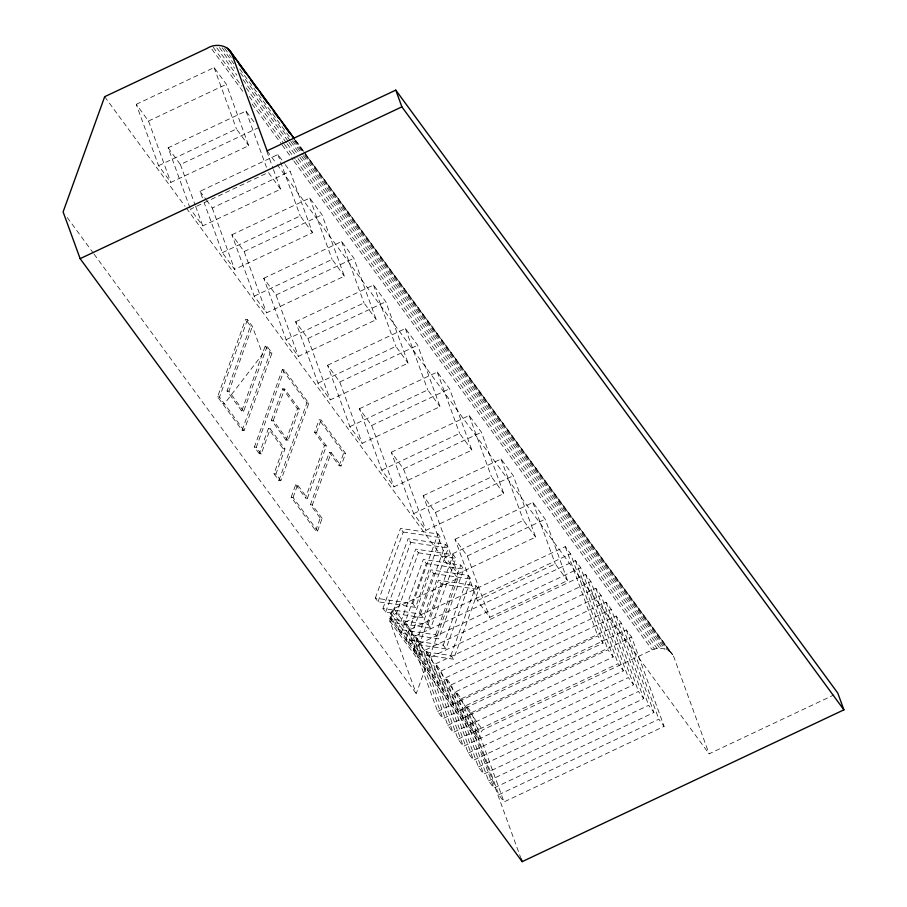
<?xml version="1.0" encoding="UTF-8"?>
<svg xmlns="http://www.w3.org/2000/svg" width="907" height="907" viewBox="0 0 907 907"><rect width="100%" height="100%" fill="white"/><g stroke="black" fill="none" stroke-linecap="round" stroke-linejoin="round"><path stroke-width="0.68" stroke-dasharray="4.54 3.4" d="M457.831 578.439L416.245 693.628L389.851 621.091L390.792 613.336L393.797 608.654L457.831 578.439L185.856 207.431M521.185 858.997L478.726 742.334L478.896 737.64L480.767 732.425L482.671 729.897L652.235 649.888C659.616 646.646 670.001 648.448 673.606 656.317L709.104 753.83L833.975 694.909M267.1 346.372L243.654 411.313L241.75 411.03L265.195 346.089L267.1 346.372L271.998 353.061L244.028 430.576L242.124 430.281L217.601 396.835L245.57 319.321L247.475 319.615L252.384 326.305L262.542 354.206L224.403 403.808L222.498 403.524M244.028 430.576L219.505 397.119L247.475 319.615M241.75 411.03L227.033 390.962L250.479 326.021L245.57 319.321M243.654 411.313L228.938 391.246L252.384 326.305L250.479 326.021M242.124 430.281L270.093 352.778L265.195 346.089M259.289 453.704L254.379 447.015L282.36 369.512L284.265 369.795L308.788 403.252L280.807 480.755L278.903 480.472L274.005 473.771L283.075 448.648L268.359 428.58L259.289 453.704L261.193 453.988L270.263 428.864L268.359 428.58M261.193 453.988L256.284 447.298L284.265 369.795M271.397 420.168L282.723 388.763L284.639 389.046L299.344 409.114L288.018 440.519L286.102 440.235L271.397 420.168L273.302 420.451L288.018 440.519M273.302 420.451L284.639 389.046M286.102 440.235L297.439 408.83L282.723 388.763M280.807 480.755L275.909 474.066L284.979 448.942L270.263 428.864M278.903 480.472L306.883 402.957L282.36 369.512M291.17 497.195L295.705 484.633L297.609 484.916L307.416 498.294L326.327 445.915L316.509 432.537L314.604 432.254L319.139 419.692L321.044 419.975L345.567 453.432L341.043 465.994L339.127 465.71L329.32 452.321L310.421 504.7L320.228 518.09L322.132 518.373L317.597 530.935L315.693 530.652L291.17 497.195L293.074 497.478L317.597 530.935M293.074 497.478L297.609 484.916M316.509 432.537L321.044 419.975M307.416 498.294L305.512 498.011L324.423 445.632L314.604 432.254M322.132 518.373L312.325 504.995L331.225 452.604L329.32 452.321M315.693 530.652L320.228 518.09M339.127 465.71L343.662 453.149L319.139 419.692M375.339 598.087L400.509 528.373L438.002 533.974L440.7 537.647L415.531 607.373L378.038 601.772L375.339 598.087L412.844 603.688L415.531 607.373M378.038 601.772L403.207 532.046L400.509 528.373M382.947 608.461L408.105 538.735L445.609 544.347L448.307 548.021L423.138 617.746L385.645 612.134L382.947 608.461L420.44 614.062L423.138 617.746M385.645 612.134L410.803 542.42L408.105 538.735M390.543 618.835L415.712 549.109L453.205 554.71L455.904 558.395L430.746 628.109L393.241 622.508L390.543 618.835L428.047 624.435L430.746 628.109M393.241 622.508L418.41 552.794L415.712 549.109M398.15 629.197L423.308 559.483L460.813 565.084L463.783 569.143L438.625 638.868L401.121 633.256L398.15 629.197L435.643 634.809L438.625 638.868M401.121 633.256L426.29 563.542L423.308 559.483M412.844 603.688L438.002 533.974M405.746 639.571L430.916 569.857L468.409 575.457L471.107 579.131L445.949 648.856L408.445 643.256L405.746 639.571L443.251 645.172L445.949 648.856M408.445 643.256L433.614 573.53L430.916 569.857M420.44 614.062L445.609 544.347M413.354 649.945L438.512 580.219L476.016 585.831L478.715 589.505L453.545 659.23L416.052 653.618L413.354 649.945L450.847 655.546L453.545 659.23M416.052 653.618L441.21 583.904L438.512 580.219M428.047 624.435L453.205 554.71M435.643 634.809L460.813 565.084M443.251 645.172L468.409 575.457M450.847 655.546L476.016 585.831M136.254 104.316L214.109 67.572L226.376 84.306L248.711 145.687L170.856 182.42L158.589 165.686L136.254 104.316L148.51 121.039L170.856 182.42M148.51 121.039L226.376 84.306M189.994 207.873L168.135 147.807L245.99 111.062L254.98 123.329M158.589 165.686L236.455 128.953L248.711 145.687M168.135 147.807L180.391 164.53L258.257 127.796M202.386 197.828L200.016 191.298L277.871 154.553L284.413 163.475M206.547 200.22L212.272 208.02L290.138 171.287L312.473 232.668L234.618 269.402L222.351 252.679L204.29 203.043M280.592 189.178L268.336 172.443L190.47 209.177L202.737 225.911L280.592 189.178L273.46 169.586M231.897 234.788L309.752 198.043L322.019 214.778L344.354 276.159L266.499 312.892L254.232 296.17L231.897 234.788L244.153 251.511L266.499 312.892M222.351 252.679L300.217 215.934L312.473 232.668M244.153 251.511L322.019 214.778M263.778 278.279L341.633 241.534L353.9 258.268L376.235 319.649L298.38 356.383L286.113 339.66L263.778 278.279L276.034 295.002L298.38 356.383M254.232 296.17L332.098 259.425L344.354 276.159M276.034 295.002L353.9 258.268M295.659 321.77L373.514 285.036L385.781 301.759L408.116 363.14L330.261 399.874L317.994 383.151L295.659 321.77L307.915 338.492L330.261 399.874M286.113 339.66L363.979 302.915L376.235 319.649M307.915 338.492L385.781 301.759M327.54 365.26L405.395 328.527L417.662 345.25L439.997 406.631L362.142 443.364L349.875 426.641L327.54 365.26L339.796 381.983L362.142 443.364M317.994 383.151L395.86 346.406L408.116 363.14M339.796 381.983L417.662 345.25M359.421 408.751L437.276 372.017L449.543 388.74L471.878 450.121L394.023 486.855L381.756 470.132L359.421 408.751L371.677 425.474L394.023 486.855M349.875 426.641L427.741 389.897L439.997 406.631M371.677 425.474L449.543 388.74M391.302 452.242L469.157 415.508L481.424 432.231L503.759 493.612L425.905 530.346L413.637 513.623L391.302 452.242L403.558 468.964L425.905 530.346M381.756 470.132L459.622 433.399L471.878 450.121M403.558 468.964L481.424 432.231M423.184 495.732L501.038 458.999L513.305 475.722L535.64 537.103L457.786 573.836L445.518 557.113L423.184 495.732L435.439 512.455L457.786 573.836M413.637 513.623L491.503 476.889L503.759 493.612M435.439 512.455L513.305 475.722M455.053 539.223L532.919 502.489L545.186 519.212L567.521 580.593L489.667 617.327L477.399 600.604L455.053 539.223L467.32 555.957L489.667 617.327M445.518 557.113L523.384 520.38L535.64 537.103M467.32 555.957L545.186 519.212M405.146 622.168L565.265 546.615L570.548 553.814L603.042 643.086L442.911 718.639L437.639 711.451L405.146 622.168L410.418 629.367L442.911 718.639M410.418 629.367L570.548 553.814M477.399 600.604L555.265 563.871L567.521 580.593M415.315 636.056L575.446 560.503L580.718 567.691L613.211 656.974L453.081 732.527L447.809 725.339L415.315 636.056L420.587 643.244L453.081 732.527M419.522 643.755L580.718 567.691M425.553 649.911L585.627 574.38L590.899 581.58L623.392 670.863L463.33 746.382L458.058 739.182L425.553 649.911L430.836 657.099L463.33 746.382M430.836 657.099L590.899 581.58M435.734 663.788L595.797 588.269L601.08 595.457L633.574 684.74L473.499 760.27L468.227 753.071L435.734 663.788L441.006 670.987L473.499 760.27M441.006 670.987L601.08 595.457M445.915 677.676L605.978 602.157L611.25 609.345L643.743 698.628L483.68 774.147L478.408 766.959L445.915 677.676L451.187 684.864L483.68 774.147M451.187 684.864L611.25 609.345M456.085 691.565L616.159 616.034L621.431 623.234L653.924 712.505L493.862 788.036L488.59 780.836L456.085 691.565L461.368 698.753L493.862 788.036M461.368 698.753L621.431 623.234M437.639 711.451L597.77 635.898L603.042 643.086M466.266 705.442L626.329 629.923L631.612 637.111L664.105 726.394L504.031 801.913L498.759 794.725L466.266 705.442L471.538 712.641L504.031 801.913M471.538 712.641L631.612 637.111M447.809 725.339L607.939 649.786L613.211 656.974M458.058 739.182L618.121 663.663L623.392 670.863M468.227 753.071L628.302 677.552L633.574 684.74M478.408 766.959L638.471 691.429L643.743 698.628M488.59 780.836L648.652 705.317L653.924 712.505M498.759 794.725L658.833 719.206L664.105 726.394M270.093 352.778L271.998 353.061M227.033 390.962L228.938 391.246M306.883 402.957L308.788 403.252M217.601 396.835L219.505 397.119M297.439 408.83L299.344 409.114M324.423 445.632L326.327 445.915M343.662 453.149L345.567 453.432M283.075 448.648L284.979 448.942M254.379 447.015L256.284 447.298M274.005 473.771L275.909 474.066M310.421 504.7L312.325 504.995M403.207 532.046L440.7 537.647M410.803 542.42L448.307 548.021M418.41 552.794L455.904 558.395M426.29 563.542L463.783 569.143M433.614 573.53L471.107 579.131M441.21 583.904L478.715 589.505M295.954 140.687L305.171 153.249M305.353 153.702L672.677 654.605M295.217 140.12L302.757 150.392M303.584 151.537L673.606 656.317M295.183 140.721L304.389 153.283M305.228 154.428L669.389 651.203M293.936 140.619L303.981 154.315M304.82 155.46L667.303 649.968M224.653 48.343L231.342 57.481M239.72 68.909L291.623 139.712M292.462 140.857L302.507 154.553M303.346 155.698L664.99 649.061M222.147 47.81L233.87 63.796M240.559 72.934L289.957 140.313M290.796 141.447L300.841 155.154M301.68 156.299L662.495 648.516M219.517 47.629L234.584 68.195M242.951 79.612L288.165 141.277M289.004 142.422L299.049 156.129M299.888 157.274L659.854 648.346M216.807 47.844L236.897 75.247M246.114 87.809L286.295 142.626M287.134 143.771L297.179 157.478M298.018 158.612L657.156 648.55M213.258 47.277L241.715 86.097M249.255 96.38L283.574 143.204M284.413 144.349L295.297 159.19M296.135 160.335L654.435 649.129M211.887 49.182L243.7 92.582M252.078 103.999L281.374 143.975M282.213 145.12L293.097 159.961M293.936 161.106L652.235 649.888M285.229 164.598L290.138 171.287M267.089 150.834L276.295 163.396M277.134 164.541L709.104 753.83M200.016 191.298L205.73 199.098M104.679 96.698L185.017 206.286M331.225 452.604L341.043 465.994M393.797 608.654L482.671 729.897M391.892 611.182L480.767 732.425M390.792 613.336L479.667 734.579M295.705 484.633L305.512 498.011M390.021 616.397L478.896 737.64M389.761 618.268L478.635 739.511M389.851 621.091L478.726 742.334M67.288 217.589L93.228 252.985M94.067 254.119L416.245 693.628M626.329 629.923L658.833 719.206M616.159 616.034L648.652 705.317M605.978 602.157L638.471 691.429M595.797 588.269L628.302 677.552M585.627 574.38L618.121 663.663M575.446 560.503L607.939 649.786M565.265 546.615L597.77 635.898M532.919 502.489L555.265 563.871M501.038 458.999L523.384 520.38M469.157 415.508L491.503 476.889M437.276 372.017L459.622 433.399M405.395 328.527L427.741 389.897M373.514 285.036L395.86 346.406M341.633 241.534L363.979 302.915M309.752 198.043L332.098 259.425M277.871 154.553L300.217 215.934M266.817 151.299L272.996 168.283M245.99 111.062L266.431 167.217M214.109 67.572L236.455 128.953M212.272 208.02L234.618 269.402M180.391 164.53L195.13 205.016M195.606 206.32L202.737 225.911"/><path stroke-width="1.36" d="M395.781 90.11L267.089 150.834L232.555 55.973C230.015 44.953 215.605 42.765 207.159 48.343L104.679 96.698L63.105 211.887L80.133 258.654L522.149 861.65L843.895 709.841L837.796 693.107L395.781 90.11L401.88 106.856L843.895 709.841M80.133 258.654L401.88 106.856M229.176 49.772L294.469 138.85M231.591 53.32L294.378 138.975M227.374 48.218L234.902 58.49M239.097 64.204L245.786 73.342M250.808 80.19L256.67 88.183M260.853 93.897L267.554 103.035M273.415 111.028L278.438 117.876M283.46 124.735L289.322 132.728M521.185 858.997L522.149 861.65"/></g></svg>
